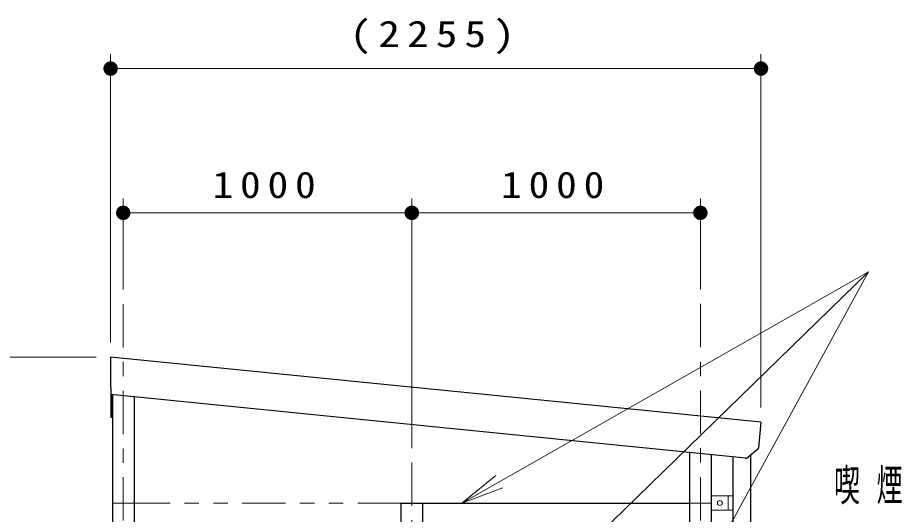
# Model space of a CAD drawing. Units: millimetres on the paper, scale 1:50. Extents: x -365 to 0, y 0 to 257.
# Drawn here: x -135.8 to -74.5, y 106.8 to 141.2 of the extents above; entities that cross this region are included whole.
import ezdxf

# ---------------------------------------------------------------- set-up
doc = ezdxf.new("R2010")
doc.units = ezdxf.units.MM
for name, pattern in [('USER1', [4.5, 2.5, -2]), ('USER2', [6, 3, -1, 1, -1]), ('USER3', [8, 3, -1, 1, -1, 1, -1])]:
    doc.linetypes.add(name, pattern=pattern)
doc.layers.add('LY_1', color=7, linetype='Continuous', lineweight=25)
doc.styles.add('ＭＳ ゴシック', font='')
doc.styles.get('ＭＳ ゴシック').set_extended_font_data('MS Gothic')

# ---------------------------------------------------------------- blocks, each defined once
blk = doc.blocks.new('filled_dot')
at = {"color": 0, "linetype": 'Continuous', "lineweight": -2, "const_width": 1.25}
blk.add_lwpolyline([(-0.625, 0, 1), (0.625, 0, 1)], format="xyb", close=True, dxfattribs=at)
blk = doc.blocks.new('open_arrow')
at = {"color": 0, "linetype": 'Continuous', "lineweight": -2}
blk.add_lwpolyline([(7.5, 1.25), (0, 0), (7.5, -1.25)], dxfattribs=at)

msp = doc.modelspace()

# ---------------------------------------------------------------- linework, layer by layer
at = {"layer": 'LY_1', "lineweight": 13}
for p, q in [((-129.341, 118.652), (-129.341, 138.652)), ((-84.266, 114.145), (-84.266, 138.652)), ((-129.341, 137.652), (-84.266, 137.652)), ((-128.466, 122.333), (-128.466, 128.652)), ((-108.466, 111.348), (-108.466, 128.652)), ((-88.466, 122.333), (-88.466, 128.652)), ((-128.466, 127.652), (-108.466, 127.652)), ((-108.466, 127.652), (-88.466, 127.652)), ((-107.716, 93.476), (-76.825, 123.573)), ((-105.009, 107.534), (-76.825, 123.573)), ((-87.716, 103.595), (-76.825, 123.573)), ((-130.341, 117.652), (-155.466, 117.652)), ((-86.196, 108.034), (-87.725, 108.034)), ((-86.551, 107.034), (-86.551, 108.034)), ((-86.196, 107.034), (-87.725, 107.034))]:
    msp.add_line(p, q, dxfattribs=at)
at = {"layer": 'LY_1', "color": 4, "linetype": 'USER2', "lineweight": 13}
for p, q in [((-128.466, 121.317), (-128.466, 62.394)), ((-88.466, 121.333), (-88.466, 62.394)), ((-108.466, 110.348), (-108.466, 62.394))]:
    msp.add_line(p, q, dxfattribs=at)
at = {"layer": 'LY_1', "color": 4}
for p, q in [((-84.266, 113.145), (-129.341, 117.652)), ((-129.341, 117.652), (-129.32, 113.452)), ((-85.328, 110.647), (-129.328, 115.047)), ((-129.264, 115.04), (-129.256, 113.453)), ((-129.256, 113.453), (-129.32, 113.452)), ((-84.266, 113.145), (-84.443, 111.371)), ((-84.516, 111.236), (-85.182, 110.691))]:
    msp.add_line(p, q, dxfattribs=at)
at = {"layer": 'LY_1'}
for p, q in [((-129.216, 115.036), (-129.216, 65.854)), ((-127.716, 114.886), (-127.716, 65.854)), ((-89.216, 111.036), (-89.216, 65.854)), ((-87.716, 110.886), (-87.716, 65.854)), ((-109.216, 107.534), (-89.216, 107.534)), ((-109.216, 107.534), (-109.216, 65.854)), ((-107.716, 107.534), (-107.716, 65.854))]:
    msp.add_line(p, q, dxfattribs=at)
at = {"layer": 'LY_1', "color": 253}
for p, q in [((-86.196, 69.534), (-86.196, 110.734)), ((-84.986, 110.851), (-84.986, 69.534))]:
    msp.add_line(p, q, dxfattribs=at)
at = {"layer": 'LY_1', "linetype": 'USER1', "lineweight": 13}
for p, q in [((-129.216, 107.534), (-127.716, 107.534)), ((-89.216, 107.534), (-87.716, 107.534))]:
    msp.add_line(p, q, dxfattribs=at)
at = {"layer": 'LY_1', "linetype": 'USER3', "lineweight": 13}
msp.add_line((-109.216, 107.534), (-127.716, 107.534), dxfattribs=at)
at = {"layer": 'LY_1', "lineweight": 13}
msp.add_circle((-87.114, 107.534), 0.17, dxfattribs=at)
at = {"layer": 'LY_1', "color": 4}
for centre, start, end in [((-84.642, 111.391), 309.28941, 354.28941), ((-85.309, 110.846), 264.28941, 309.28941)]:
    msp.add_arc(centre, 0.2, start, end, dxfattribs=at)

# ---------------------------------------------------------------- block references
at = {"layer": 'LY_1', "lineweight": 13, "xscale": 0.4, "yscale": 0.4}
for p in [(-129.341, 137.652), (-128.466, 127.652), (-108.466, 127.652)]:
    msp.add_blockref('filled_dot', p, dxfattribs=at)
for name, p, rotation in [('filled_dot', (-84.266, 137.652), 180), ('filled_dot', (-108.466, 127.652), 180), ('filled_dot', (-88.466, 127.652), 180), ('open_arrow', (-105.009, 107.534), 29.6)]:
    msp.add_blockref(name, p, dxfattribs=dict(at, rotation=rotation))

# ---------------------------------------------------------------- texts
at = {"layer": 'LY_1', "style": 'ＭＳ ゴシック'}
for s, insert, char_height, attachment_point in [('\\T1.33;\\W1.2;(2255)', (-106.804, 138.652), 1.833, 8), ('\\T1.33;\\W1.15;1000', (-118.466, 128.652), 1.833, 8), ('\\T1.33;\\W1.15;1000', (-98.466, 128.652), 1.833, 8), ('\\T1.64;\\W0.6;喫煙所シール', (-79.203, 108.663), 2.199, 4)]:
    msp.add_mtext(s, dxfattribs=dict(at, insert=insert, char_height=char_height, attachment_point=attachment_point))

doc.saveas('drawing.dxf')
